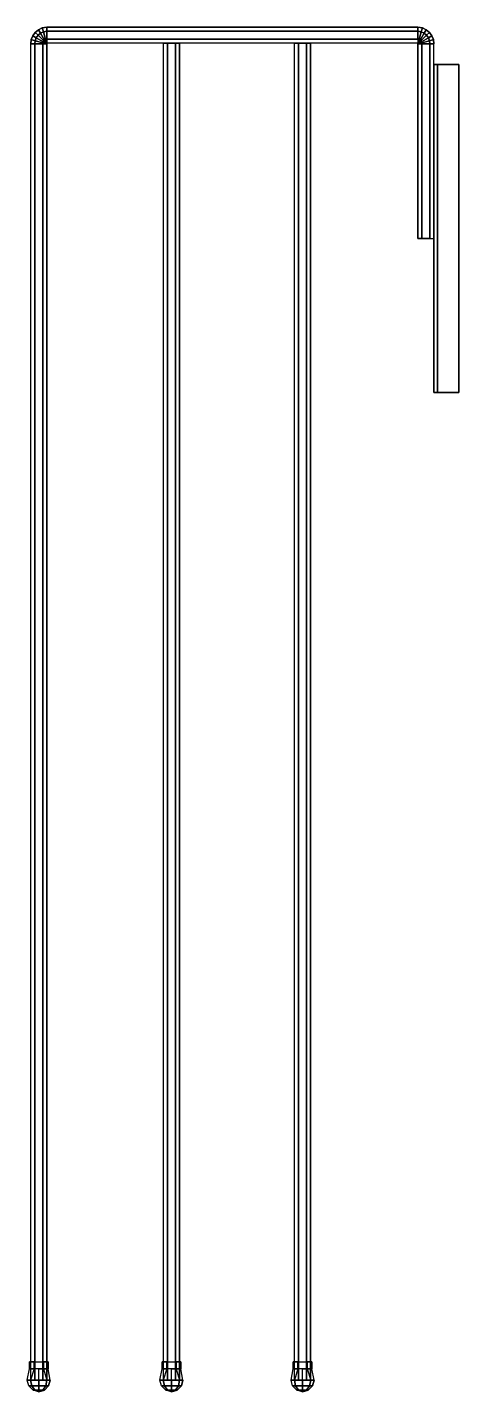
# Model space of a CAD drawing. Extents: x 0 to 122, y -411 to -25.
import ezdxf

# ---------------------------------------------------------------- set-up
doc = ezdxf.new("R2010")
doc.units = 0
doc.layers.add('ARAMADO', color=253, linetype='CONTINUOUS')
doc.layers.add('CROMADO', color=253, linetype='CONTINUOUS')

msp = doc.modelspace()

# ---------------------------------------------------------------- linework, layer by layer
at = {"layer": 'ARAMADO'}
for points, invisible_edges in [([(111.598, -84.67875, 15.53585), (113.866, -84.67875, 15.53585), (115, -84.67875, 17.5), (110.464, -84.67875, 17.5)], 4), ([(115, -84.67875, 17.5), (110.464, -84.67875, 17.5), (111.598, -84.67875, 19.46414), (113.866, -84.67875, 19.46414)], 1)]:
    msp.add_3dface(points, dxfattribs=dict(at, invisible_edges=invisible_edges))
at = {"layer": 'CROMADO'}
for points in [[(1.918936, -404.2904, 19.78815), (0.948977, -407.5304, 19.79102), (0, -407.5304, 17.5), (0.597877, -404.2904, 17.5)], [(0, -407.5304, 17.5), (0.597877, -404.2904, 17.5), (1.918936, -404.2904, 15.21185), (0.948977, -407.5304, 15.20898)], [(1.918936, -404.2904, 15.21185), (0.948977, -407.5304, 15.20898), (3.24, -407.5304, 14.26), (3.24, -404.2904, 15.21185)], [(3.24, -407.5304, 20.74), (3.24, -404.2904, 19.78815), (1.918936, -404.2904, 19.78815), (0.948977, -407.5304, 19.79102)], [(3.24, -407.5304, 14.26), (3.24, -404.2904, 15.21185), (4.561064, -404.2904, 15.21185), (5.531024, -407.5304, 15.20898)], [(4.561064, -404.2904, 19.78815), (5.531024, -407.5304, 19.79102), (3.24, -407.5304, 20.74), (3.24, -404.2904, 19.78815)], [(4.561064, -404.2904, 15.21185), (5.531024, -407.5304, 15.20898), (6.48, -407.5304, 17.5), (5.882123, -404.2904, 17.5)], [(6.48, -407.5304, 17.5), (5.882123, -404.2904, 17.5), (4.561064, -404.2904, 19.78815), (5.531024, -407.5304, 19.79102)], [(39.43749, -404.2904, 19.78815), (38.46753, -407.5304, 19.79102), (37.51855, -407.5304, 17.5), (38.11643, -404.2904, 17.5)], [(37.51855, -407.5304, 17.5), (38.11643, -404.2904, 17.5), (39.43749, -404.2904, 15.21185), (38.46753, -407.5304, 15.20898)], [(39.43749, -404.2904, 15.21185), (38.46753, -407.5304, 15.20898), (40.75855, -407.5304, 14.26), (40.75855, -404.2904, 15.21185)], [(40.75855, -407.5304, 20.74), (40.75855, -404.2904, 19.78815), (39.43749, -404.2904, 19.78815), (38.46753, -407.5304, 19.79102)], [(40.75855, -407.5304, 14.26), (40.75855, -404.2904, 15.21185), (42.07962, -404.2904, 15.21185), (43.04958, -407.5304, 15.20898)], [(42.07962, -404.2904, 19.78815), (43.04958, -407.5304, 19.79102), (40.75855, -407.5304, 20.74), (40.75855, -404.2904, 19.78815)], [(42.07962, -404.2904, 15.21185), (43.04958, -407.5304, 15.20898), (43.99855, -407.5304, 17.5), (43.40068, -404.2904, 17.5)], [(43.99855, -407.5304, 17.5), (43.40068, -404.2904, 17.5), (42.07962, -404.2904, 19.78815), (43.04958, -407.5304, 19.79102)], [(74.60656, -407.5304, 17.5), (75.20443, -404.2904, 17.5), (76.5255, -404.2904, 15.21185), (75.55553, -407.5304, 15.20898)], [(76.5255, -404.2904, 19.78815), (75.55553, -407.5304, 19.79102), (74.60656, -407.5304, 17.5), (75.20443, -404.2904, 17.5)], [(77.84657, -407.5304, 20.74), (77.84657, -404.2904, 19.78815), (76.5255, -404.2904, 19.78815), (75.55553, -407.5304, 19.79102)], [(76.5255, -404.2904, 15.21185), (75.55553, -407.5304, 15.20898), (77.84657, -407.5304, 14.26), (77.84657, -404.2904, 15.21185)], [(79.16762, -404.2904, 19.78815), (80.13759, -407.5304, 19.79102), (77.84657, -407.5304, 20.74), (77.84657, -404.2904, 19.78815)], [(77.84657, -407.5304, 14.26), (77.84657, -404.2904, 15.21185), (79.16762, -404.2904, 15.21185), (80.13759, -407.5304, 15.20898)], [(81.08656, -407.5304, 17.5), (80.48869, -404.2904, 17.5), (79.16762, -404.2904, 19.78815), (80.13759, -407.5304, 19.79102)], [(79.16762, -404.2904, 15.21185), (80.13759, -407.5304, 15.20898), (81.08656, -407.5304, 17.5), (80.48869, -404.2904, 17.5)]]:
    msp.add_3dface(points, dxfattribs=at)

# ---------------------------------------------------------------- meshes
at = {"layer": 'ARAMADO'}
mesh = msp.add_polymesh((7, 6), dxfattribs=dict(at, n_close=True))
for k, corner in enumerate([(5.508, -29.67856, 17.5), (4.374, -29.67856, 19.46414), (2.106, -29.67856, 19.46414), (0.972, -29.67856, 17.5), (2.106, -29.67856, 15.53585), (4.374, -29.67856, 15.53585), (5.491988, -29.65776, 17.5), (4.39578, -29.36744, 19.46414), (2.203362, -28.78681, 19.46414), (1.107153, -28.4965, 17.5), (2.203362, -28.78681, 15.53585), (4.39578, -29.36744, 15.53585), (5.481833, -29.63354, 17.5), (4.496479, -29.07227, 19.46414), (2.525768, -27.94971, 19.46414), (1.540413, -27.38844, 17.5), (2.525768, -27.94971, 15.53585), (4.496479, -29.07227, 15.53585), (5.478218, -29.60754, 17.5), (4.669391, -28.81271, 19.46414), (3.051743, -27.22305, 19.46414), (2.242916, -26.42822, 17.5), (3.051743, -27.22305, 15.53585), (4.669391, -28.81271, 15.53585), (5.48138, -29.58148, 17.5), (4.902995, -28.60607, 19.46414), (3.746211, -26.65525, 19.46414), (3.167825, -25.67984, 17.5), (3.746211, -26.65525, 15.53585), (4.902995, -28.60607, 15.53585), (5.491107, -29.55709, 17.5), (5.181706, -28.46612, 19.46414), (4.562904, -26.28417, 19.46414), (4.253504, -25.19319, 17.5), (4.562904, -26.28417, 15.53585), (5.181706, -28.46612, 15.53585), (5.506756, -29.53601, 17.5), (5.508, -28.402, 19.46414), (5.508, -26.134, 19.46414), (5.508, -25, 17.5), (5.508, -26.134, 15.53585), (5.508, -28.402, 15.53585)]):
    mesh.set_mesh_vertex(divmod(k, 6), corner)
mesh = msp.add_polymesh((2, 6), dxfattribs=dict(at, n_close=True))
for k, corner in enumerate([(5.508, -29.536, 17.5), (5.508, -28.402, 15.53585), (5.508, -26.134, 15.53585), (5.508, -25, 17.5), (5.508, -26.134, 19.46414), (5.508, -28.402, 19.46414), (110.464, -29.536, 17.5), (110.464, -28.402, 15.53585), (110.464, -26.134, 15.53585), (110.464, -25, 17.5), (110.464, -26.134, 19.46414), (110.464, -28.402, 19.46414)]):
    mesh.set_mesh_vertex(divmod(k, 6), corner)
mesh = msp.add_polymesh((7, 6), dxfattribs=dict(at, n_close=True))
for k, corner in enumerate([(110.464, -29.67856, 17.5), (111.598, -29.67856, 19.46414), (113.866, -29.67856, 19.46414), (115, -29.67856, 17.5), (113.866, -29.67856, 15.53585), (111.598, -29.67856, 15.53585), (110.48, -29.65776, 17.5), (111.5762, -29.36744, 19.46414), (113.7686, -28.78681, 19.46414), (114.8648, -28.4965, 17.5), (113.7686, -28.78681, 15.53585), (111.5762, -29.36744, 15.53585), (110.4902, -29.63354, 17.5), (111.4755, -29.07227, 19.46414), (113.4462, -27.94971, 19.46414), (114.4316, -27.38844, 17.5), (113.4462, -27.94971, 15.53585), (111.4755, -29.07227, 15.53585), (110.4938, -29.60754, 17.5), (111.3026, -28.81271, 19.46414), (112.9203, -27.22305, 19.46414), (113.7291, -26.42822, 17.5), (112.9203, -27.22305, 15.53585), (111.3026, -28.81271, 15.53585), (110.4906, -29.58148, 17.5), (111.069, -28.60607, 19.46414), (112.2258, -26.65525, 19.46414), (112.8042, -25.67984, 17.5), (112.2258, -26.65525, 15.53585), (111.069, -28.60607, 15.53585), (110.4809, -29.55709, 17.5), (110.7903, -28.46612, 19.46414), (111.4091, -26.28417, 19.46414), (111.7185, -25.19319, 17.5), (111.4091, -26.28417, 15.53585), (110.7903, -28.46612, 15.53585), (110.4652, -29.53601, 17.5), (110.464, -28.402, 19.46414), (110.464, -26.134, 19.46414), (110.464, -25, 17.5), (110.464, -26.134, 15.53585), (110.464, -28.402, 15.53585)]):
    mesh.set_mesh_vertex(divmod(k, 6), corner)
mesh = msp.add_polymesh((2, 6), dxfattribs=dict(at, n_close=True))
for k, corner in enumerate([(0.972, -29.67856, 17.5), (2.106, -29.67856, 15.53585), (4.374, -29.67856, 15.53585), (5.508, -29.67856, 17.5), (4.374, -29.67856, 19.46414), (2.106, -29.67856, 19.46414), (0.972, -407.5304, 17.5), (2.106, -407.5304, 15.53585), (4.374, -407.5304, 15.53585), (5.508, -407.5304, 17.5), (4.374, -407.5304, 19.46414), (2.106, -407.5304, 19.46414)]):
    mesh.set_mesh_vertex(divmod(k, 6), corner)
mesh = msp.add_polymesh((2, 6), dxfattribs=dict(at, n_close=True))
for k, corner in enumerate([(38.49055, -29.536, 17.5), (39.62455, -29.536, 15.53585), (41.89255, -29.536, 15.53585), (43.02655, -29.536, 17.5), (41.89255, -29.536, 19.46414), (39.62455, -29.536, 19.46414), (38.49055, -407.5304, 17.5), (39.62455, -407.5304, 15.53585), (41.89255, -407.5304, 15.53585), (43.02655, -407.5304, 17.5), (41.89255, -407.5304, 19.46414), (39.62455, -407.5304, 19.46414)]):
    mesh.set_mesh_vertex(divmod(k, 6), corner)
mesh = msp.add_polymesh((2, 6), dxfattribs=dict(at, n_close=True))
for k, corner in enumerate([(75.57857, -29.536, 17.5), (76.71256, -29.536, 15.53585), (78.98057, -29.536, 15.53585), (80.11456, -29.536, 17.5), (78.98057, -29.536, 19.46414), (76.71256, -29.536, 19.46414), (75.57857, -407.5304, 17.5), (76.71256, -407.5304, 15.53585), (78.98057, -407.5304, 15.53585), (80.11456, -407.5304, 17.5), (78.98057, -407.5304, 19.46414), (76.71256, -407.5304, 19.46414)]):
    mesh.set_mesh_vertex(divmod(k, 6), corner)
mesh = msp.add_polymesh((2, 6), dxfattribs=dict(at, n_close=True))
for k, corner in enumerate([(115, -29.67856, 17.5), (113.866, -29.67856, 15.53585), (111.598, -29.67856, 15.53585), (110.464, -29.67856, 17.5), (111.598, -29.67856, 19.46414), (113.866, -29.67856, 19.46414), (115, -84.67875, 17.5), (113.866, -84.67875, 15.53585), (111.598, -84.67875, 15.53585), (110.464, -84.67875, 17.5), (111.598, -84.67875, 19.46414), (113.866, -84.67875, 19.46414)]):
    mesh.set_mesh_vertex(divmod(k, 6), corner)
mesh = msp.add_polymesh((6, 3), dxfattribs=at)
for k, corner in enumerate([(115, -128.2871, 32.5), (115, -128.2871, 2.5), (115, -128.2871, 2.5), (116, -128.2871, 32.5), (116, -128.2871, 2.5), (116, -128.2871, 2.5), (116, -35.49765, 32.5), (116, -35.49765, 2.5), (116, -128.2871, 2.5), (115, -35.49765, 32.5), (115, -35.49765, 2.5), (115, -128.2871, 2.5), (115, -35.49765, 32.5), (115, -35.49765, 32.5), (115, -128.2871, 32.5), (116, -35.49765, 32.5), (116, -35.49765, 32.5), (116, -128.2871, 32.5)]):
    mesh.set_mesh_vertex(divmod(k, 3), corner)
mesh = msp.add_polymesh((6, 3), dxfattribs=at)
for k, corner in enumerate([(116, -128.2871, 31.5), (122, -128.2871, 31.5), (122, -128.2871, 31.5), (116, -128.2871, 32.5), (122, -128.2871, 32.5), (122, -128.2871, 32.5), (116, -35.49765, 32.5), (122, -35.49765, 32.5), (122, -128.2871, 32.5), (116, -35.49765, 31.5), (122, -35.49765, 31.5), (122, -128.2871, 31.5), (116, -35.49765, 31.5), (116, -35.49765, 31.5), (116, -128.2871, 31.5), (116, -35.49765, 32.5), (116, -35.49765, 32.5), (116, -128.2871, 32.5)]):
    mesh.set_mesh_vertex(divmod(k, 3), corner)
mesh = msp.add_polymesh((6, 3), dxfattribs=at)
for k, corner in enumerate([(116, -128.2871, 3.5), (122, -128.2871, 3.5), (122, -128.2871, 3.5), (116, -128.2871, 2.5), (122, -128.2871, 2.5), (122, -128.2871, 2.5), (116, -35.49765, 2.5), (122, -35.49765, 2.5), (122, -128.2871, 2.5), (116, -35.49765, 3.5), (122, -35.49765, 3.5), (122, -128.2871, 3.5), (116, -35.49765, 3.5), (116, -35.49765, 3.5), (116, -128.2871, 3.5), (116, -35.49765, 2.5), (116, -35.49765, 2.5), (116, -128.2871, 2.5)]):
    mesh.set_mesh_vertex(divmod(k, 3), corner)
at = {"layer": 'CROMADO'}
mesh = msp.add_polymesh((2, 6), dxfattribs=dict(at, n_close=True))
for k, corner in enumerate([(4.561064, -404.2904, 19.78815), (5.882123, -404.2904, 17.5), (4.561064, -404.2904, 15.21185), (1.918936, -404.2904, 15.21185), (0.597877, -404.2904, 17.5), (1.918936, -404.2904, 19.78815), (4.561064, -402.3464, 19.78815), (5.882123, -402.3464, 17.5), (4.561064, -402.3464, 15.21185), (1.918936, -402.3464, 15.21185), (0.597877, -402.3464, 17.5), (1.918936, -402.3464, 19.78815)]):
    mesh.set_mesh_vertex(divmod(k, 6), corner)
mesh = msp.add_polymesh((2, 6), dxfattribs=dict(at, n_close=True))
for k, corner in enumerate([(42.07962, -404.2904, 19.78815), (43.40068, -404.2904, 17.5), (42.07962, -404.2904, 15.21185), (39.43749, -404.2904, 15.21185), (38.11643, -404.2904, 17.5), (39.43749, -404.2904, 19.78815), (42.07962, -402.3464, 19.78815), (43.40068, -402.3464, 17.5), (42.07962, -402.3464, 15.21185), (39.43749, -402.3464, 15.21185), (38.11643, -402.3464, 17.5), (39.43749, -402.3464, 19.78815)]):
    mesh.set_mesh_vertex(divmod(k, 6), corner)
mesh = msp.add_polymesh((2, 6), dxfattribs=dict(at, n_close=True))
for k, corner in enumerate([(79.16762, -404.2904, 19.78815), (80.48869, -404.2904, 17.5), (79.16762, -404.2904, 15.21185), (76.5255, -404.2904, 15.21185), (75.20443, -404.2904, 17.5), (76.5255, -404.2904, 19.78815), (79.16762, -402.3464, 19.78815), (80.48869, -402.3464, 17.5), (79.16762, -402.3464, 15.21185), (76.5255, -402.3464, 15.21185), (75.20443, -402.3464, 17.5), (76.5255, -402.3464, 19.78815)]):
    mesh.set_mesh_vertex(divmod(k, 6), corner)
mesh = msp.add_polymesh((8, 4), dxfattribs=dict(at, m_close=True))
for k, corner in enumerate([(3.24, -410.7704, 17.5), (1.62, -410.3363, 17.5), (0.434076, -409.1504, 17.5), (0, -407.5304, 17.5), (3.24, -410.7704, 17.5), (2.094491, -410.3363, 16.35448), (1.255915, -409.1504, 15.51591), (0.948977, -407.5304, 15.20898), (3.24, -410.7704, 17.5), (3.24, -410.3363, 15.88), (3.24, -409.1504, 14.69408), (3.24, -407.5304, 14.26), (3.24, -410.7704, 17.5), (4.385515, -410.3363, 16.35448), (5.224085, -409.1504, 15.51591), (5.531024, -407.5304, 15.20898), (3.24, -410.7704, 17.5), (4.86, -410.3363, 17.5), (6.045924, -409.1504, 17.5), (6.48, -407.5304, 17.5), (3.24, -410.7704, 17.5), (4.385515, -410.3363, 18.64551), (5.224085, -409.1504, 19.48409), (5.531024, -407.5304, 19.79102), (3.24, -410.7704, 17.5), (3.24, -410.3363, 19.12), (3.24, -409.1504, 20.30592), (3.24, -407.5304, 20.74), (3.24, -410.7704, 17.5), (2.094491, -410.3363, 18.64551), (1.255915, -409.1504, 19.48409), (0.948977, -407.5304, 19.79102)]):
    mesh.set_mesh_vertex(divmod(k, 4), corner)
mesh = msp.add_polymesh((8, 4), dxfattribs=dict(at, m_close=True))
for k, corner in enumerate([(40.75855, -410.7704, 17.5), (39.13855, -410.3363, 17.5), (37.95263, -409.1504, 17.5), (37.51855, -407.5304, 17.5), (40.75855, -410.7704, 17.5), (39.61303, -410.3363, 16.35448), (38.77447, -409.1504, 15.51591), (38.46753, -407.5304, 15.20898), (40.75855, -410.7704, 17.5), (40.75855, -410.3363, 15.88), (40.75855, -409.1504, 14.69408), (40.75855, -407.5304, 14.26), (40.75855, -410.7704, 17.5), (41.90407, -410.3363, 16.35448), (42.74264, -409.1504, 15.51591), (43.04958, -407.5304, 15.20898), (40.75855, -410.7704, 17.5), (42.37855, -410.3363, 17.5), (43.56448, -409.1504, 17.5), (43.99855, -407.5304, 17.5), (40.75855, -410.7704, 17.5), (41.90407, -410.3363, 18.64551), (42.74264, -409.1504, 19.48409), (43.04958, -407.5304, 19.79102), (40.75855, -410.7704, 17.5), (40.75855, -410.3363, 19.12), (40.75855, -409.1504, 20.30592), (40.75855, -407.5304, 20.74), (40.75855, -410.7704, 17.5), (39.61303, -410.3363, 18.64551), (38.77447, -409.1504, 19.48409), (38.46753, -407.5304, 19.79102)]):
    mesh.set_mesh_vertex(divmod(k, 4), corner)
mesh = msp.add_polymesh((8, 4), dxfattribs=dict(at, m_close=True))
for k, corner in enumerate([(77.84657, -410.7704, 17.5), (76.22655, -410.3363, 17.5), (75.04064, -409.1504, 17.5), (74.60656, -407.5304, 17.5), (77.84657, -410.7704, 17.5), (76.70103, -410.3363, 16.35448), (75.86247, -409.1504, 15.51591), (75.55553, -407.5304, 15.20898), (77.84657, -410.7704, 17.5), (77.84657, -410.3363, 15.88), (77.84657, -409.1504, 14.69408), (77.84657, -407.5304, 14.26), (77.84657, -410.7704, 17.5), (78.99207, -410.3363, 16.35448), (79.83066, -409.1504, 15.51591), (80.13759, -407.5304, 15.20898), (77.84657, -410.7704, 17.5), (79.46656, -410.3363, 17.5), (80.65247, -409.1504, 17.5), (81.08656, -407.5304, 17.5), (77.84657, -410.7704, 17.5), (78.99207, -410.3363, 18.64551), (79.83066, -409.1504, 19.48409), (80.13759, -407.5304, 19.79102), (77.84657, -410.7704, 17.5), (77.84657, -410.3363, 19.12), (77.84657, -409.1504, 20.30592), (77.84657, -407.5304, 20.74), (77.84657, -410.7704, 17.5), (76.70103, -410.3363, 18.64551), (75.86247, -409.1504, 19.48409), (75.55553, -407.5304, 19.79102)]):
    mesh.set_mesh_vertex(divmod(k, 4), corner)

doc.saveas('drawing.dxf')
